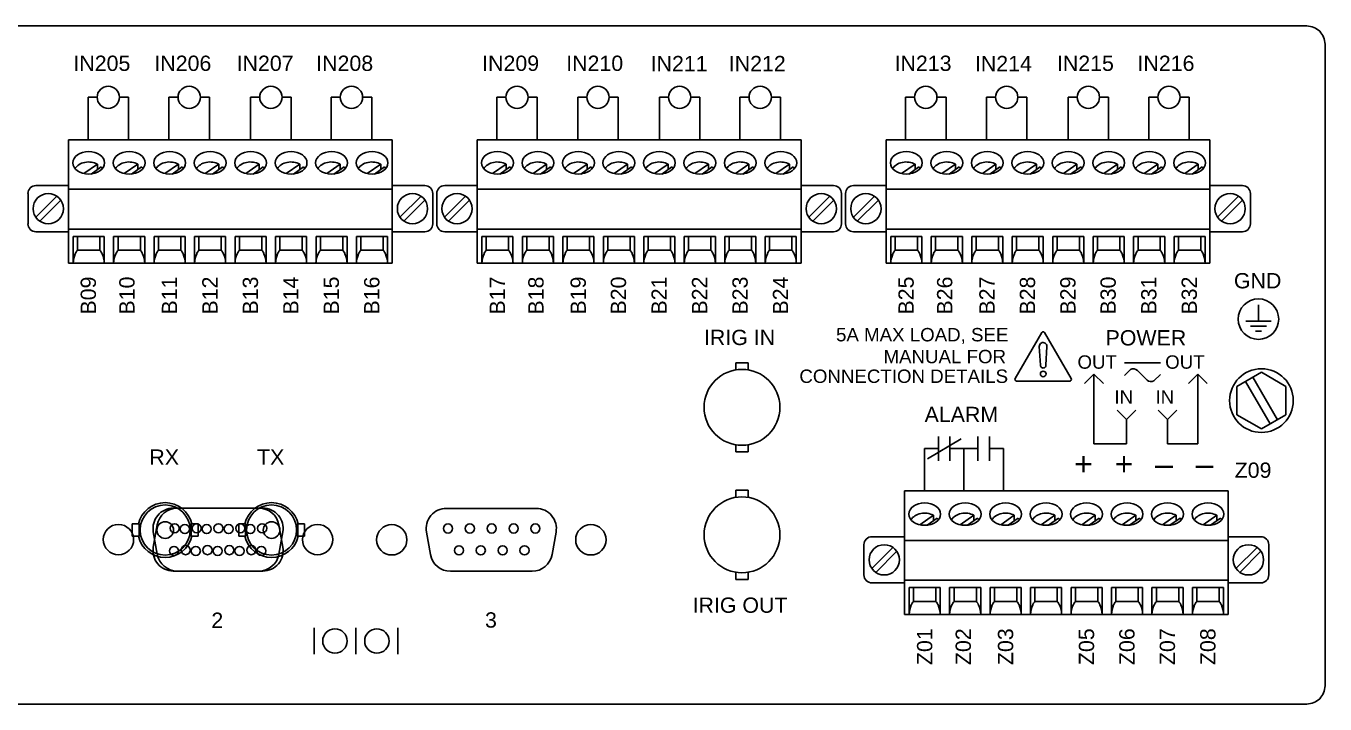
# Model space of a CAD drawing. Extents: x 2 to 47, y 1 to 34.
# Drawn here: x 37.26 to 43.68, y 6.44 to 9.79 of the extents above; entities that cross this region are included whole.
import ezdxf

# ---------------------------------------------------------------- set-up
doc = ezdxf.new("R2010")
doc.units = 0
doc.header["$MEASUREMENT"] = 0
for name, color, linetype in [('3_01__1__EIA_232', 7, 'CONTINUOUS'), ('3_02__2__EIA_485', 7, 'CONTINUOUS'), ('3_03__4__ST_62_5ΜM_MULTIMO', 7, 'CONTINUOUS'), ('5_00______DWG_', 7, 'CONTINUOUS')]:
    doc.layers.add(name, color=color, linetype=linetype)
doc.styles.add('ARIAL', font='arial.ttf')

msp = doc.modelspace()

# ---------------------------------------------------------------- linework, layer by layer
at = {"layer": '3_01__1__EIA_232'}
for p, q in [((37.9883, 7.4099), (38.4313, 7.4099)), ((37.9094, 7.1816), (37.8898, 7.2926)), ((38.5298, 7.2926), (38.5102, 7.1816)), ((38.4117, 7.0989), (38.0079, 7.0989))]:
    msp.add_line(p, q, dxfattribs=at)
for centre, radius in [((37.7178, 7.2544), 0.075), ((37.9958, 7.3104), 0.0225), ((38.1038, 7.3104), 0.0225), ((38.2118, 7.3104), 0.0225), ((38.3198, 7.3104), 0.0225), ((38.4278, 7.3104), 0.0225), ((38.7018, 7.2544), 0.075), ((38.0498, 7.2024), 0.0225), ((38.1578, 7.2024), 0.0225), ((38.2658, 7.2024), 0.0225), ((38.3738, 7.2024), 0.0225)]:
    msp.add_circle(centre, radius, dxfattribs=at)
for centre, start, end in [((37.9883, 7.3099), 90, 190), ((38.4313, 7.3099), 350, 90), ((38.0079, 7.1989), 190, 270), ((38.4117, 7.1989), 270, 350)]:
    msp.add_arc(centre, 0.1, start, end, dxfattribs=at)
at = {"layer": '3_02__2__EIA_485'}
for p, q in [((38.0079, 7.4099), (38.4117, 7.4099)), ((37.8898, 7.2163), (37.9094, 7.3273)), ((38.5102, 7.3273), (38.5298, 7.2163)), ((38.4313, 7.0989), (37.9883, 7.0989))]:
    msp.add_line(p, q, dxfattribs=at)
for centre, radius in [((37.7178, 7.2544), 0.075), ((38.0458, 7.3064), 0.0225), ((38.1538, 7.3064), 0.0225), ((38.2618, 7.3064), 0.0225), ((38.3698, 7.3064), 0.0225), ((38.7018, 7.2544), 0.075), ((37.9918, 7.1984), 0.0225), ((38.0998, 7.1984), 0.0225), ((38.2078, 7.1984), 0.0225), ((38.3158, 7.1984), 0.0225), ((38.4238, 7.1984), 0.0225)]:
    msp.add_circle(centre, radius, dxfattribs=at)
for centre, start, end in [((38.0079, 7.3099), 90, 170), ((38.4117, 7.3099), 10, 90), ((37.9883, 7.1989), 170, 270), ((38.4313, 7.1989), 270, 10)]:
    msp.add_arc(centre, 0.1, start, end, dxfattribs=at)
at = {"layer": '3_03__4__ST_62_5ΜM_MULTIMO'}
for p, q in [((37.8194, 7.3318), (37.786, 7.3318)), ((37.786, 7.3318), (37.786, 7.2715)), ((37.786, 7.3315), (37.786, 7.3318)), ((37.8194, 7.3318), (37.8194, 7.2715)), ((38.111, 7.3318), (38.0776, 7.3318)), ((38.0776, 7.3318), (38.0776, 7.2715)), ((38.1108, 7.3318), (38.111, 7.3318)), ((38.111, 7.2715), (38.111, 7.3318)), ((38.3453, 7.3318), (38.3119, 7.3318)), ((38.3119, 7.3318), (38.3119, 7.2715)), ((38.3119, 7.3315), (38.3119, 7.3318)), ((38.3453, 7.3318), (38.3453, 7.2715)), ((38.6369, 7.3318), (38.6035, 7.3318)), ((38.6035, 7.3318), (38.6035, 7.2715)), ((38.6367, 7.3318), (38.6369, 7.3318)), ((38.6369, 7.2715), (38.6369, 7.3318)), ((37.786, 7.2715), (37.786, 7.2717)), ((37.786, 7.2715), (37.8194, 7.2715)), ((38.0776, 7.2715), (38.111, 7.2715)), ((38.111, 7.2715), (38.1108, 7.2715)), ((38.312, 7.2715), (38.3119, 7.2717)), ((38.3119, 7.2715), (38.3453, 7.2715)), ((38.6035, 7.2715), (38.6369, 7.2715)), ((38.6369, 7.2715), (38.6367, 7.2715))]:
    msp.add_line(p, q, dxfattribs=at)
for centre, radius in [((37.9484, 7.3017), 0.1238), ((38.4743, 7.3017), 0.1238), ((37.9486, 7.3016), 0.0411), ((38.4745, 7.3016), 0.0411)]:
    msp.add_circle(centre, radius, dxfattribs=at)
for centre, start, end in [((37.9483, 7.3016), 12.88556, 167.11444), ((38.4742, 7.3016), 12.88556, 167.11444), ((37.9483, 7.3016), 192.83063, 347.16937), ((38.4742, 7.3016), 192.83063, 347.16937)]:
    msp.add_arc(centre, 0.1354, start, end, dxfattribs=at)
at = {"layer": '5_00______DWG_'}
for p, q in [((37.6122, 9.4397), (37.5673, 9.4397)), ((37.5673, 9.4397), (37.5673, 9.2298)), ((37.7222, 9.4397), (37.7672, 9.4397)), ((37.7672, 9.4397), (37.7672, 9.2298)), ((38.0124, 9.4397), (37.9674, 9.4397)), ((37.9674, 9.4397), (37.9674, 9.2298)), ((38.1224, 9.4397), (38.1674, 9.4397)), ((38.1674, 9.4397), (38.1674, 9.2298)), ((38.4159, 9.4397), (38.371, 9.4397)), ((38.371, 9.4397), (38.371, 9.2298)), ((38.5259, 9.4397), (38.5709, 9.4397)), ((38.5709, 9.4397), (38.5709, 9.2298)), ((38.8141, 9.4397), (38.7691, 9.4397)), ((38.7691, 9.4397), (38.7691, 9.2298)), ((38.9241, 9.4397), (38.9691, 9.4397)), ((38.9691, 9.4397), (38.9691, 9.2298)), ((39.6322, 9.4397), (39.5872, 9.4397)), ((39.5872, 9.4397), (39.5872, 9.2298)), ((39.7422, 9.4397), (39.7872, 9.4397)), ((39.7872, 9.4397), (39.7872, 9.2298)), ((40.0324, 9.4397), (39.9874, 9.4397)), ((39.9874, 9.4397), (39.9874, 9.2298)), ((40.1424, 9.4397), (40.1873, 9.4397)), ((40.1873, 9.4397), (40.1873, 9.2298)), ((40.4359, 9.4397), (40.391, 9.4397)), ((40.391, 9.4397), (40.391, 9.2298)), ((40.5459, 9.4397), (40.5909, 9.4397)), ((40.5909, 9.4397), (40.5909, 9.2298)), ((40.8341, 9.4397), (40.7891, 9.4397)), ((40.7891, 9.4397), (40.7891, 9.2298)), ((40.9441, 9.4397), (40.989, 9.4397)), ((40.989, 9.4397), (40.989, 9.2298)), ((41.6522, 9.4397), (41.6072, 9.4397)), ((41.6072, 9.4397), (41.6072, 9.2298)), ((41.7622, 9.4397), (41.8072, 9.4397)), ((41.8072, 9.4397), (41.8072, 9.2298)), ((42.0524, 9.4397), (42.0074, 9.4397)), ((42.0074, 9.4397), (42.0074, 9.2298)), ((42.1624, 9.4397), (42.2074, 9.4397)), ((42.2074, 9.4397), (42.2074, 9.2298)), ((42.4559, 9.4397), (42.411, 9.4397)), ((42.411, 9.4397), (42.411, 9.2298)), ((42.5659, 9.4397), (42.6109, 9.4397)), ((42.6109, 9.4397), (42.6109, 9.2298)), ((42.8541, 9.4397), (42.8091, 9.4397)), ((42.8091, 9.4397), (42.8091, 9.2298)), ((42.9641, 9.4397), (43.0091, 9.4397)), ((43.0091, 9.4397), (43.0091, 9.2298)), ((39.0707, 9.2298), (37.4707, 9.2298)), ((37.4707, 9.2298), (37.4707, 8.62)), ((39.0707, 9.2298), (39.0707, 8.62)), ((41.0907, 9.2298), (39.4907, 9.2298)), ((39.4907, 9.2298), (39.4907, 8.62)), ((41.0907, 9.2298), (41.0907, 8.62)), ((43.1112, 9.2298), (41.5112, 9.2298)), ((41.5112, 9.2298), (41.5112, 8.62)), ((43.1112, 9.2298), (43.1112, 8.62)), ((37.5466, 9.0625), (37.6136, 9.1099)), ((37.6323, 9.0955), (37.5827, 9.0605)), ((37.6136, 9.0823), (37.6136, 9.1099)), ((37.7466, 9.0625), (37.8136, 9.1099)), ((37.8323, 9.0955), (37.7827, 9.0605)), ((37.8136, 9.0823), (37.8136, 9.1099)), ((37.9466, 9.0625), (38.0136, 9.1099)), ((38.0323, 9.0955), (37.9827, 9.0605)), ((38.0136, 9.0823), (38.0136, 9.1099)), ((38.1466, 9.0625), (38.2136, 9.1099)), ((38.2323, 9.0955), (38.1827, 9.0605)), ((38.2136, 9.0823), (38.2136, 9.1099)), ((38.3466, 9.0625), (38.4136, 9.1099)), ((38.4323, 9.0955), (38.3827, 9.0605)), ((38.4136, 9.0823), (38.4136, 9.1099)), ((38.5466, 9.0625), (38.6136, 9.1099)), ((38.6323, 9.0955), (38.5827, 9.0605)), ((38.6136, 9.0823), (38.6136, 9.1099)), ((38.7466, 9.0625), (38.8136, 9.1099)), ((38.8323, 9.0955), (38.7827, 9.0605)), ((38.8136, 9.0823), (38.8136, 9.1099)), ((38.9466, 9.0625), (39.0136, 9.1099)), ((39.0323, 9.0955), (38.9827, 9.0605)), ((39.0136, 9.0823), (39.0136, 9.1099)), ((39.5666, 9.0625), (39.6336, 9.1099)), ((39.6523, 9.0955), (39.6027, 9.0605)), ((39.6336, 9.0823), (39.6336, 9.1099)), ((39.7666, 9.0625), (39.8336, 9.1099)), ((39.8523, 9.0955), (39.8027, 9.0605)), ((39.8336, 9.0823), (39.8336, 9.1099)), ((39.9666, 9.0625), (40.0336, 9.1099)), ((40.0523, 9.0955), (40.0027, 9.0605)), ((40.0336, 9.0823), (40.0336, 9.1099)), ((40.1666, 9.0625), (40.2336, 9.1099)), ((40.2523, 9.0955), (40.2027, 9.0605)), ((40.2336, 9.0823), (40.2336, 9.1099)), ((40.3666, 9.0625), (40.4336, 9.1099)), ((40.4523, 9.0955), (40.4027, 9.0605)), ((40.4336, 9.0823), (40.4336, 9.1099)), ((40.5666, 9.0625), (40.6336, 9.1099)), ((40.6523, 9.0955), (40.6027, 9.0605)), ((40.6336, 9.0823), (40.6336, 9.1099)), ((40.7666, 9.0625), (40.8336, 9.1099)), ((40.8523, 9.0955), (40.8027, 9.0605)), ((40.8336, 9.0823), (40.8336, 9.1099)), ((40.9666, 9.0625), (41.0336, 9.1099)), ((41.0523, 9.0955), (41.0027, 9.0605)), ((41.0336, 9.0823), (41.0336, 9.1099)), ((41.5871, 9.0625), (41.6541, 9.1099)), ((41.6728, 9.0955), (41.6232, 9.0605)), ((41.6541, 9.0823), (41.6541, 9.1099)), ((41.7871, 9.0625), (41.8541, 9.1099)), ((41.8728, 9.0955), (41.8232, 9.0605)), ((41.8541, 9.0823), (41.8541, 9.1099)), ((41.9871, 9.0625), (42.0541, 9.1099)), ((42.0728, 9.0955), (42.0232, 9.0605)), ((42.0541, 9.0823), (42.0541, 9.1099)), ((42.1871, 9.0625), (42.2541, 9.1099)), ((42.2728, 9.0955), (42.2232, 9.0605)), ((42.2541, 9.0823), (42.2541, 9.1099)), ((42.3871, 9.0625), (42.4541, 9.1099)), ((42.4728, 9.0955), (42.4232, 9.0605)), ((42.4541, 9.0823), (42.4541, 9.1099)), ((42.5871, 9.0625), (42.6541, 9.1099)), ((42.6728, 9.0955), (42.6232, 9.0605)), ((42.6541, 9.0823), (42.6541, 9.1099)), ((42.7871, 9.0625), (42.8541, 9.1099)), ((42.8728, 9.0955), (42.8232, 9.0605)), ((42.8541, 9.0823), (42.8541, 9.1099)), ((42.9871, 9.0625), (43.0541, 9.1099)), ((43.0728, 9.0955), (43.0232, 9.0605)), ((43.0541, 9.0823), (43.0541, 9.1099)), ((37.31, 9.0038), (37.4707, 9.0038)), ((39.0707, 9.0038), (39.2313, 9.0038)), ((39.33, 9.0038), (39.4907, 9.0038)), ((41.0907, 9.0038), (41.2513, 9.0038)), ((41.3506, 9.0038), (41.5112, 9.0038)), ((43.1112, 9.0038), (43.2718, 9.0038)), ((37.2707, 8.8148), (37.2707, 8.9644)), ((37.3089, 8.8471), (37.4129, 8.951)), ((37.4324, 8.9316), (37.3284, 8.8276)), ((39.0707, 8.9854), (37.4707, 8.9854)), ((39.1089, 8.8471), (39.2129, 8.951)), ((39.2324, 8.9316), (39.1284, 8.8276)), ((39.2707, 8.9644), (39.2707, 8.8148)), ((39.2907, 8.8148), (39.2907, 8.9644)), ((39.3289, 8.8471), (39.4329, 8.951)), ((39.4524, 8.9316), (39.3484, 8.8276)), ((41.0907, 8.9854), (39.4907, 8.9854)), ((41.1289, 8.8471), (41.2329, 8.951)), ((41.2524, 8.9316), (41.1484, 8.8276)), ((41.2907, 8.9644), (41.2907, 8.8148)), ((41.3112, 8.8148), (41.3112, 8.9644)), ((41.3495, 8.8471), (41.4534, 8.951)), ((41.4729, 8.9316), (41.3689, 8.8276)), ((43.1112, 8.9854), (41.5112, 8.9854)), ((43.1495, 8.8471), (43.2534, 8.951)), ((43.2729, 8.9316), (43.1689, 8.8276)), ((43.3112, 8.9644), (43.3112, 8.8148)), ((37.4707, 8.7754), (37.31, 8.7754)), ((37.4707, 8.7884), (39.0707, 8.7884)), ((37.4939, 8.7524), (37.6474, 8.7524)), ((37.4939, 8.62), (37.4939, 8.7524)), ((37.5155, 8.7524), (37.5155, 8.684)), ((37.6258, 8.684), (37.6258, 8.7524)), ((37.6474, 8.7524), (37.6474, 8.62)), ((37.6939, 8.7524), (37.8474, 8.7524)), ((37.6939, 8.62), (37.6939, 8.7524)), ((37.7155, 8.7524), (37.7155, 8.684)), ((37.8258, 8.684), (37.8258, 8.7524)), ((37.8474, 8.7524), (37.8474, 8.62)), ((37.8939, 8.7524), (38.0474, 8.7524)), ((37.8939, 8.62), (37.8939, 8.7524)), ((37.9155, 8.7524), (37.9155, 8.684)), ((38.0258, 8.684), (38.0258, 8.7524)), ((38.0474, 8.7524), (38.0474, 8.62)), ((38.0939, 8.7524), (38.2474, 8.7524)), ((38.0939, 8.62), (38.0939, 8.7524)), ((38.1155, 8.7524), (38.1155, 8.684)), ((38.2258, 8.684), (38.2258, 8.7524)), ((38.2474, 8.7524), (38.2474, 8.62)), ((38.2939, 8.7524), (38.4474, 8.7524)), ((38.2939, 8.62), (38.2939, 8.7524)), ((38.3155, 8.7524), (38.3155, 8.684)), ((38.4258, 8.684), (38.4258, 8.7524)), ((38.4474, 8.7524), (38.4474, 8.62)), ((38.4939, 8.7524), (38.6474, 8.7524)), ((38.4939, 8.62), (38.4939, 8.7524)), ((38.5155, 8.7524), (38.5155, 8.684)), ((38.6258, 8.684), (38.6258, 8.7524)), ((38.6474, 8.7524), (38.6474, 8.62)), ((38.6939, 8.7524), (38.8474, 8.7524)), ((38.6939, 8.62), (38.6939, 8.7524)), ((38.7155, 8.7524), (38.7155, 8.684)), ((38.8258, 8.684), (38.8258, 8.7524)), ((38.8474, 8.7524), (38.8474, 8.62)), ((38.8939, 8.7524), (39.0474, 8.7524)), ((38.8939, 8.62), (38.8939, 8.7524)), ((38.9155, 8.7524), (38.9155, 8.684)), ((39.0258, 8.684), (39.0258, 8.7524)), ((39.0474, 8.7524), (39.0474, 8.62)), ((39.2313, 8.7754), (39.0707, 8.7754)), ((39.4907, 8.7754), (39.33, 8.7754)), ((39.4907, 8.7884), (41.0907, 8.7884)), ((39.5139, 8.7524), (39.6674, 8.7524)), ((39.5139, 8.62), (39.5139, 8.7524)), ((39.5355, 8.7524), (39.5355, 8.684)), ((39.6458, 8.684), (39.6458, 8.7524)), ((39.6674, 8.7524), (39.6674, 8.62)), ((39.7139, 8.7524), (39.8674, 8.7524)), ((39.7139, 8.62), (39.7139, 8.7524)), ((39.7355, 8.7524), (39.7355, 8.684)), ((39.8458, 8.684), (39.8458, 8.7524)), ((39.8674, 8.7524), (39.8674, 8.62)), ((39.9139, 8.7524), (40.0674, 8.7524)), ((39.9139, 8.62), (39.9139, 8.7524)), ((39.9355, 8.7524), (39.9355, 8.684)), ((40.0458, 8.684), (40.0458, 8.7524)), ((40.0674, 8.7524), (40.0674, 8.62)), ((40.1139, 8.7524), (40.2674, 8.7524)), ((40.1139, 8.62), (40.1139, 8.7524)), ((40.1355, 8.7524), (40.1355, 8.684)), ((40.2458, 8.684), (40.2458, 8.7524)), ((40.2674, 8.7524), (40.2674, 8.62)), ((40.3139, 8.7524), (40.4674, 8.7524)), ((40.3139, 8.62), (40.3139, 8.7524)), ((40.3355, 8.7524), (40.3355, 8.684)), ((40.4458, 8.684), (40.4458, 8.7524)), ((40.4674, 8.7524), (40.4674, 8.62)), ((40.5139, 8.7524), (40.6674, 8.7524)), ((40.5139, 8.62), (40.5139, 8.7524)), ((40.5355, 8.7524), (40.5355, 8.684)), ((40.6458, 8.684), (40.6458, 8.7524)), ((40.6674, 8.7524), (40.6674, 8.62)), ((40.7139, 8.7524), (40.8674, 8.7524)), ((40.7139, 8.62), (40.7139, 8.7524)), ((40.7355, 8.7524), (40.7355, 8.684)), ((40.8458, 8.684), (40.8458, 8.7524)), ((40.8674, 8.7524), (40.8674, 8.62)), ((40.9139, 8.7524), (41.0674, 8.7524)), ((40.9139, 8.62), (40.9139, 8.7524)), ((40.9355, 8.7524), (40.9355, 8.684)), ((41.0458, 8.684), (41.0458, 8.7524)), ((41.0674, 8.7524), (41.0674, 8.62)), ((41.2513, 8.7754), (41.0907, 8.7754)), ((41.5112, 8.7754), (41.3506, 8.7754)), ((41.5112, 8.7884), (43.1112, 8.7884)), ((41.5344, 8.7524), (41.688, 8.7524)), ((41.5344, 8.62), (41.5344, 8.7524)), ((41.5561, 8.7524), (41.5561, 8.684)), ((41.6663, 8.684), (41.6663, 8.7524)), ((41.688, 8.7524), (41.688, 8.62)), ((41.7344, 8.7524), (41.888, 8.7524)), ((41.7344, 8.62), (41.7344, 8.7524)), ((41.7561, 8.7524), (41.7561, 8.684)), ((41.8663, 8.684), (41.8663, 8.7524)), ((41.888, 8.7524), (41.888, 8.62)), ((41.9344, 8.7524), (42.088, 8.7524)), ((41.9344, 8.62), (41.9344, 8.7524)), ((41.9561, 8.7524), (41.9561, 8.684)), ((42.0663, 8.684), (42.0663, 8.7524)), ((42.088, 8.7524), (42.088, 8.62)), ((42.1344, 8.7524), (42.288, 8.7524)), ((42.1344, 8.62), (42.1344, 8.7524)), ((42.1561, 8.7524), (42.1561, 8.684)), ((42.2663, 8.684), (42.2663, 8.7524)), ((42.288, 8.7524), (42.288, 8.62)), ((42.3344, 8.7524), (42.488, 8.7524)), ((42.3344, 8.62), (42.3344, 8.7524)), ((42.3561, 8.7524), (42.3561, 8.684)), ((42.4663, 8.684), (42.4663, 8.7524)), ((42.488, 8.7524), (42.488, 8.62)), ((42.5344, 8.7524), (42.688, 8.7524)), ((42.5344, 8.62), (42.5344, 8.7524)), ((42.5561, 8.7524), (42.5561, 8.684)), ((42.6663, 8.684), (42.6663, 8.7524)), ((42.688, 8.7524), (42.688, 8.62)), ((42.7344, 8.7524), (42.888, 8.7524)), ((42.7344, 8.62), (42.7344, 8.7524)), ((42.7561, 8.7524), (42.7561, 8.684)), ((42.8663, 8.684), (42.8663, 8.7524)), ((42.888, 8.7524), (42.888, 8.62)), ((42.9344, 8.7524), (43.088, 8.7524)), ((42.9344, 8.62), (42.9344, 8.7524)), ((42.9561, 8.7524), (42.9561, 8.684)), ((43.0663, 8.684), (43.0663, 8.7524)), ((43.088, 8.7524), (43.088, 8.62)), ((43.2718, 8.7754), (43.1112, 8.7754)), ((37.5057, 8.6691), (37.5044, 8.6665)), ((37.5125, 8.6803), (37.5155, 8.684)), ((37.5155, 8.684), (37.6258, 8.684)), ((37.6258, 8.684), (37.6288, 8.6803)), ((37.6369, 8.6665), (37.6356, 8.6691)), ((37.7057, 8.6691), (37.7044, 8.6665)), ((37.7125, 8.6803), (37.7155, 8.684)), ((37.7155, 8.684), (37.8258, 8.684)), ((37.8258, 8.684), (37.8288, 8.6803)), ((37.8369, 8.6665), (37.8356, 8.6691)), ((37.9057, 8.6691), (37.9044, 8.6665)), ((37.9125, 8.6803), (37.9155, 8.684)), ((37.9155, 8.684), (38.0258, 8.684)), ((38.0258, 8.684), (38.0288, 8.6803)), ((38.0369, 8.6665), (38.0356, 8.6691)), ((38.1057, 8.6691), (38.1044, 8.6665)), ((38.1125, 8.6803), (38.1155, 8.684)), ((38.1155, 8.684), (38.2258, 8.684)), ((38.2258, 8.684), (38.2288, 8.6803)), ((38.2369, 8.6665), (38.2356, 8.6691)), ((38.3057, 8.6691), (38.3044, 8.6665)), ((38.3125, 8.6803), (38.3155, 8.684)), ((38.3155, 8.684), (38.4258, 8.684)), ((38.4258, 8.684), (38.4288, 8.6803)), ((38.4369, 8.6665), (38.4356, 8.6691)), ((38.5057, 8.6691), (38.5044, 8.6665)), ((38.5125, 8.6803), (38.5155, 8.684)), ((38.5155, 8.684), (38.6258, 8.684)), ((38.6258, 8.684), (38.6288, 8.6803)), ((38.6369, 8.6665), (38.6356, 8.6691)), ((38.7057, 8.6691), (38.7044, 8.6665)), ((38.7125, 8.6803), (38.7155, 8.684)), ((38.7155, 8.684), (38.8258, 8.684)), ((38.8258, 8.684), (38.8288, 8.6803)), ((38.8369, 8.6665), (38.8356, 8.6691)), ((38.9057, 8.6691), (38.9044, 8.6665)), ((38.9125, 8.6803), (38.9155, 8.684)), ((38.9155, 8.684), (39.0258, 8.684)), ((39.0258, 8.684), (39.0288, 8.6803)), ((39.0369, 8.6665), (39.0356, 8.6691)), ((39.5257, 8.6691), (39.5244, 8.6665)), ((39.5325, 8.6803), (39.5355, 8.684)), ((39.5355, 8.684), (39.6458, 8.684)), ((39.6458, 8.684), (39.6488, 8.6803)), ((39.6569, 8.6665), (39.6556, 8.6691)), ((39.7257, 8.6691), (39.7244, 8.6665)), ((39.7325, 8.6803), (39.7355, 8.684)), ((39.7355, 8.684), (39.8458, 8.684)), ((39.8458, 8.684), (39.8488, 8.6803)), ((39.8569, 8.6665), (39.8556, 8.6691)), ((39.9257, 8.6691), (39.9244, 8.6665)), ((39.9325, 8.6803), (39.9355, 8.684)), ((39.9355, 8.684), (40.0458, 8.684)), ((40.0458, 8.684), (40.0488, 8.6803)), ((40.0569, 8.6665), (40.0556, 8.6691)), ((40.1257, 8.6691), (40.1244, 8.6665)), ((40.1325, 8.6803), (40.1355, 8.684)), ((40.1355, 8.684), (40.2458, 8.684)), ((40.2458, 8.684), (40.2488, 8.6803)), ((40.2569, 8.6665), (40.2556, 8.6691)), ((40.3257, 8.6691), (40.3244, 8.6665)), ((40.3325, 8.6803), (40.3355, 8.684)), ((40.3355, 8.684), (40.4458, 8.684)), ((40.4458, 8.684), (40.4488, 8.6803)), ((40.4569, 8.6665), (40.4556, 8.6691)), ((40.5257, 8.6691), (40.5244, 8.6665)), ((40.5325, 8.6803), (40.5355, 8.684)), ((40.5355, 8.684), (40.6458, 8.684)), ((40.6458, 8.684), (40.6488, 8.6803)), ((40.6569, 8.6665), (40.6556, 8.6691)), ((40.7257, 8.6691), (40.7244, 8.6665)), ((40.7325, 8.6803), (40.7355, 8.684)), ((40.7355, 8.684), (40.8458, 8.684)), ((40.8458, 8.684), (40.8488, 8.6803)), ((40.8569, 8.6665), (40.8556, 8.6691)), ((40.9257, 8.6691), (40.9244, 8.6665)), ((40.9325, 8.6803), (40.9355, 8.684)), ((40.9355, 8.684), (41.0458, 8.684)), ((41.0458, 8.684), (41.0488, 8.6803)), ((41.0569, 8.6665), (41.0556, 8.6691)), ((41.5462, 8.6691), (41.545, 8.6665)), ((41.553, 8.6803), (41.5561, 8.684)), ((41.5561, 8.684), (41.6663, 8.684)), ((41.6663, 8.684), (41.6693, 8.6803)), ((41.6774, 8.6665), (41.6762, 8.6691)), ((41.7462, 8.6691), (41.745, 8.6665)), ((41.753, 8.6803), (41.7561, 8.684)), ((41.7561, 8.684), (41.8663, 8.684)), ((41.8663, 8.684), (41.8693, 8.6803)), ((41.8774, 8.6665), (41.8762, 8.6691)), ((41.9462, 8.6691), (41.945, 8.6665)), ((41.953, 8.6803), (41.9561, 8.684)), ((41.9561, 8.684), (42.0663, 8.684)), ((42.0663, 8.684), (42.0693, 8.6803)), ((42.0774, 8.6665), (42.0762, 8.6691)), ((42.1462, 8.6691), (42.145, 8.6665)), ((42.153, 8.6803), (42.1561, 8.684)), ((42.1561, 8.684), (42.2663, 8.684)), ((42.2663, 8.684), (42.2693, 8.6803)), ((42.2774, 8.6665), (42.2762, 8.6691)), ((42.3462, 8.6691), (42.345, 8.6665)), ((42.353, 8.6803), (42.3561, 8.684)), ((42.3561, 8.684), (42.4663, 8.684)), ((42.4663, 8.684), (42.4693, 8.6803)), ((42.4774, 8.6665), (42.4762, 8.6691)), ((42.5462, 8.6691), (42.545, 8.6665)), ((42.553, 8.6803), (42.5561, 8.684)), ((42.5561, 8.684), (42.6663, 8.684)), ((42.6663, 8.684), (42.6693, 8.6803)), ((42.6774, 8.6665), (42.6762, 8.6691)), ((42.7462, 8.6691), (42.745, 8.6665)), ((42.753, 8.6803), (42.7561, 8.684)), ((42.7561, 8.684), (42.8663, 8.684)), ((42.8663, 8.684), (42.8693, 8.6803)), ((42.8774, 8.6665), (42.8762, 8.6691)), ((42.9462, 8.6691), (42.945, 8.6665)), ((42.953, 8.6803), (42.9561, 8.684)), ((42.9561, 8.684), (43.0663, 8.684)), ((43.0663, 8.684), (43.0693, 8.6803)), ((43.0774, 8.6665), (43.0762, 8.6691)), ((39.0707, 8.62), (37.4707, 8.62)), ((41.0907, 8.62), (39.4907, 8.62)), ((43.1112, 8.62), (41.5112, 8.62)), ((43.3512, 8.3336), (43.3512, 8.4136)), ((43.2889, 8.3336), (43.4135, 8.3336)), ((43.3118, 8.3086), (43.3906, 8.3086)), ((43.3367, 8.2836), (43.3656, 8.2836)), ((40.7679, 8.128), (40.7679, 8.0929)), ((40.8299, 8.128), (40.7679, 8.128)), ((40.8299, 8.0929), (40.8299, 8.128)), ((42.5384, 8.0722), (42.4921, 8.0259)), ((42.5384, 8.0722), (42.5384, 7.7273)), ((42.5848, 8.0259), (42.5384, 8.0722)), ((43.0053, 8.0259), (43.0516, 8.0722)), ((43.0516, 8.0722), (43.0516, 7.7273)), ((43.0516, 8.0722), (43.0979, 8.0259)), ((43.2449, 8.0113), (43.3662, 8.0813)), ((43.4086, 7.8258), (43.2874, 8.0358)), ((43.3237, 8.0568), (43.445, 7.8468)), ((43.3662, 8.0813), (43.4874, 8.0113)), ((43.2449, 7.8713), (43.2449, 8.0113)), ((43.4874, 8.0113), (43.4874, 7.8713)), ((42.6987, 7.8476), (42.6524, 7.8939)), ((42.745, 7.8939), (42.6987, 7.8476)), ((42.6987, 7.7273), (42.6987, 7.8476)), ((42.8551, 7.8939), (42.9014, 7.8476)), ((42.9014, 7.8476), (42.9477, 7.8939)), ((42.9014, 7.7273), (42.9014, 7.8476)), ((43.3662, 7.8013), (43.2449, 7.8713)), ((43.4874, 7.8713), (43.3662, 7.8013)), ((40.7679, 7.723), (40.7679, 7.688)), ((40.8299, 7.688), (40.8299, 7.723)), ((41.7699, 7.7046), (41.7007, 7.7046)), ((41.7007, 7.7046), (41.7007, 7.4948)), ((41.8817, 7.7527), (41.715, 7.6527)), ((41.7699, 7.6429), (41.7699, 7.763)), ((41.8265, 7.763), (41.8265, 7.6429)), ((41.8957, 7.7046), (41.8265, 7.7046)), ((41.8957, 7.4948), (41.8957, 7.7046)), ((41.9648, 7.7046), (41.8957, 7.7046)), ((41.8957, 7.7046), (41.8957, 7.4948)), ((41.9648, 7.6429), (41.9648, 7.763)), ((42.0215, 7.763), (42.0215, 7.6429)), ((42.0907, 7.7046), (42.0215, 7.7046)), ((42.0907, 7.4948), (42.0907, 7.7046)), ((42.5384, 7.7273), (42.6987, 7.7273)), ((43.0516, 7.7273), (42.9014, 7.7273)), ((40.8299, 7.688), (40.7679, 7.688)), ((40.7679, 7.498), (40.7679, 7.4629)), ((40.8299, 7.498), (40.7679, 7.498)), ((40.8299, 7.4629), (40.8299, 7.498)), ((43.2019, 7.4948), (41.6019, 7.4948)), ((41.6019, 7.4948), (41.6019, 6.885)), ((43.2019, 7.4948), (43.2019, 6.885)), ((39.3387, 7.4088), (39.7817, 7.4088)), ((41.6779, 7.3275), (41.7448, 7.3749)), ((41.7636, 7.3605), (41.714, 7.3255)), ((41.7448, 7.3473), (41.7448, 7.3749)), ((41.8779, 7.3275), (41.9448, 7.3749)), ((41.9636, 7.3605), (41.914, 7.3255)), ((41.9448, 7.3473), (41.9448, 7.3749)), ((42.0779, 7.3275), (42.1448, 7.3749)), ((42.1636, 7.3605), (42.114, 7.3255)), ((42.1448, 7.3473), (42.1448, 7.3749)), ((42.2779, 7.3275), (42.3448, 7.3749)), ((42.3636, 7.3605), (42.314, 7.3255)), ((42.3448, 7.3473), (42.3448, 7.3749)), ((42.4779, 7.3275), (42.5448, 7.3749)), ((42.5636, 7.3605), (42.514, 7.3255)), ((42.5448, 7.3473), (42.5448, 7.3749)), ((42.6779, 7.3275), (42.7448, 7.3749)), ((42.7636, 7.3605), (42.714, 7.3255)), ((42.7448, 7.3473), (42.7448, 7.3749)), ((42.8779, 7.3275), (42.9448, 7.3749)), ((42.9636, 7.3605), (42.914, 7.3255)), ((42.9448, 7.3473), (42.9448, 7.3749)), ((43.0779, 7.3275), (43.1448, 7.3749)), ((43.1636, 7.3605), (43.114, 7.3255)), ((43.1448, 7.3473), (43.1448, 7.3749)), ((39.2598, 7.1804), (39.2402, 7.2914)), ((39.8802, 7.2914), (39.8606, 7.1804)), ((41.4413, 7.2688), (41.6019, 7.2688)), ((43.2019, 7.2688), (43.3626, 7.2688)), ((41.4019, 7.0798), (41.4019, 7.2294)), ((41.4402, 7.1121), (41.5442, 7.216)), ((41.5637, 7.1966), (41.4597, 7.0926)), ((43.2019, 7.2504), (41.6019, 7.2504)), ((43.2402, 7.1121), (43.3442, 7.216)), ((43.3637, 7.1966), (43.2597, 7.0926)), ((43.4019, 7.2294), (43.4019, 7.0798)), ((39.7621, 7.0978), (39.3583, 7.0978)), ((40.7679, 7.093), (40.7679, 7.058)), ((40.8299, 7.058), (40.8299, 7.093)), ((40.8299, 7.058), (40.7679, 7.058)), ((41.6019, 7.0404), (41.4413, 7.0404)), ((41.6019, 7.0534), (43.2019, 7.0534)), ((41.6252, 7.0174), (41.7787, 7.0174)), ((41.6252, 6.885), (41.6252, 7.0174)), ((41.6468, 7.0174), (41.6468, 6.949)), ((41.7571, 6.949), (41.7571, 7.0174)), ((41.7787, 7.0174), (41.7787, 6.885)), ((41.8252, 7.0174), (41.9787, 7.0174)), ((41.8252, 6.885), (41.8252, 7.0174)), ((41.8468, 7.0174), (41.8468, 6.949)), ((41.9571, 6.949), (41.9571, 7.0174)), ((41.9787, 7.0174), (41.9787, 6.885)), ((42.0252, 7.0174), (42.1787, 7.0174)), ((42.0252, 6.885), (42.0252, 7.0174)), ((42.0468, 7.0174), (42.0468, 6.949)), ((42.1571, 6.949), (42.1571, 7.0174)), ((42.1787, 7.0174), (42.1787, 6.885)), ((42.2252, 7.0174), (42.3787, 7.0174)), ((42.2252, 6.885), (42.2252, 7.0174)), ((42.2468, 7.0174), (42.2468, 6.949)), ((42.3571, 6.949), (42.3571, 7.0174)), ((42.3787, 7.0174), (42.3787, 6.885)), ((42.4252, 7.0174), (42.5787, 7.0174)), ((42.4252, 6.885), (42.4252, 7.0174)), ((42.4468, 7.0174), (42.4468, 6.949)), ((42.5571, 6.949), (42.5571, 7.0174)), ((42.5787, 7.0174), (42.5787, 6.885)), ((42.6252, 7.0174), (42.7787, 7.0174)), ((42.6252, 6.885), (42.6252, 7.0174)), ((42.6468, 7.0174), (42.6468, 6.949)), ((42.7571, 6.949), (42.7571, 7.0174)), ((42.7787, 7.0174), (42.7787, 6.885)), ((42.8252, 7.0174), (42.9787, 7.0174)), ((42.8252, 6.885), (42.8252, 7.0174)), ((42.8468, 7.0174), (42.8468, 6.949)), ((42.9571, 6.949), (42.9571, 7.0174)), ((42.9787, 7.0174), (42.9787, 6.885)), ((43.0252, 7.0174), (43.1787, 7.0174)), ((43.0252, 6.885), (43.0252, 7.0174)), ((43.0468, 7.0174), (43.0468, 6.949)), ((43.1571, 6.949), (43.1571, 7.0174)), ((43.1787, 7.0174), (43.1787, 6.885)), ((43.3626, 7.0404), (43.2019, 7.0404)), ((41.637, 6.9341), (41.6357, 6.9315)), ((41.6438, 6.9453), (41.6468, 6.949)), ((41.6468, 6.949), (41.7571, 6.949)), ((41.7571, 6.949), (41.7601, 6.9453)), ((41.7682, 6.9315), (41.7669, 6.9341)), ((41.837, 6.9341), (41.8357, 6.9315)), ((41.8438, 6.9453), (41.8468, 6.949)), ((41.8468, 6.949), (41.9571, 6.949)), ((41.9571, 6.949), (41.9601, 6.9453)), ((41.9682, 6.9315), (41.9669, 6.9341)), ((42.037, 6.9341), (42.0357, 6.9315)), ((42.0438, 6.9453), (42.0468, 6.949)), ((42.0468, 6.949), (42.1571, 6.949)), ((42.1571, 6.949), (42.1601, 6.9453)), ((42.1682, 6.9315), (42.1669, 6.9341)), ((42.237, 6.9341), (42.2357, 6.9315)), ((42.2438, 6.9453), (42.2468, 6.949)), ((42.2468, 6.949), (42.3571, 6.949)), ((42.3571, 6.949), (42.3601, 6.9453)), ((42.3682, 6.9315), (42.3669, 6.9341)), ((42.437, 6.9341), (42.4357, 6.9315)), ((42.4438, 6.9453), (42.4468, 6.949)), ((42.4468, 6.949), (42.5571, 6.949)), ((42.5571, 6.949), (42.5601, 6.9453)), ((42.5682, 6.9315), (42.5669, 6.9341)), ((42.637, 6.9341), (42.6357, 6.9315)), ((42.6438, 6.9453), (42.6468, 6.949)), ((42.6468, 6.949), (42.7571, 6.949)), ((42.7571, 6.949), (42.7601, 6.9453)), ((42.7682, 6.9315), (42.7669, 6.9341)), ((42.837, 6.9341), (42.8357, 6.9315)), ((42.8438, 6.9453), (42.8468, 6.949)), ((42.8468, 6.949), (42.9571, 6.949)), ((42.9571, 6.949), (42.9601, 6.9453)), ((42.9682, 6.9315), (42.9669, 6.9341)), ((43.037, 6.9341), (43.0357, 6.9315)), ((43.0438, 6.9453), (43.0468, 6.949)), ((43.0468, 6.949), (43.1571, 6.949)), ((43.1571, 6.949), (43.1601, 6.9453)), ((43.1682, 6.9315), (43.1669, 6.9341)), ((43.2019, 6.885), (41.6019, 6.885)), ((38.684, 6.8188), (38.684, 6.6875)), ((38.8912, 6.8188), (38.8912, 6.6875)), ((39.0983, 6.8188), (39.0983, 6.6875))]:
    msp.add_line(p, q, dxfattribs=at)
for points in [[(43.6802, 6.5322), (43.6802, 9.7019, 0.414214), (43.5901, 9.792), (26.5203, 9.792, 0.414214), (26.4301, 9.7019), (26.4301, 6.5322, 0.414214), (26.5203, 6.442), (43.5901, 6.442, 0.414214)], [(42.149, 8.0497), (42.2805, 8.2775, -0.552985), (42.2942, 8.2774), (42.4257, 8.0497, -0.563982), (42.4189, 8.0373), (42.1559, 8.0373, -0.589238)], [(42.2684, 8.2092, -1.008297), (42.3063, 8.2087), (42.3013, 8.1157, -1.009953), (42.2734, 8.1161)]]:
    msp.add_lwpolyline(points, format="xyb", close=True, dxfattribs=at)
msp.add_lwpolyline([(42.6893, 8.1271), (42.8665, 8.1271)], dxfattribs=at)
msp.add_lwpolyline([(42.6893, 8.0653), (42.7192, 8.0946, -0.328455), (42.7533, 8.0902), (42.8009, 8.0428, 0.339292), (42.835, 8.0384), (42.8665, 8.0694)], format="xyb", dxfattribs=at)
for centre, radius in [((37.6672, 9.4397), 0.055), ((38.0674, 9.4398), 0.055), ((38.471, 9.4397), 0.055), ((38.8691, 9.4398), 0.055), ((39.6872, 9.4397), 0.055), ((40.0873, 9.4398), 0.055), ((40.4909, 9.4397), 0.055), ((40.8891, 9.4398), 0.055), ((41.7072, 9.4397), 0.055), ((42.1074, 9.4398), 0.055), ((42.511, 9.4397), 0.055), ((42.9091, 9.4398), 0.055), ((37.3707, 8.8893), 0.0748), ((39.1707, 8.8893), 0.0748), ((39.3907, 8.8893), 0.0748), ((41.1907, 8.8893), 0.0748), ((41.4112, 8.8893), 0.0748), ((43.2112, 8.8893), 0.0748), ((43.3512, 8.3437), 0.1), ((40.7989, 7.908), 0.1875), ((43.366, 7.9412), 0.1574), ((42.2874, 8.0727), 0.014), ((40.7989, 7.278), 0.1875), ((39.0682, 7.2533), 0.075), ((39.3462, 7.3093), 0.0225), ((39.4542, 7.3093), 0.0225), ((39.5622, 7.3093), 0.0225), ((39.6702, 7.3093), 0.0225), ((39.7782, 7.3093), 0.0225), ((40.0522, 7.2533), 0.075), ((39.4002, 7.2013), 0.0225), ((39.5082, 7.2013), 0.0225), ((39.6162, 7.2013), 0.0225), ((39.7242, 7.2013), 0.0225), ((41.5019, 7.1543), 0.0748), ((43.3019, 7.1543), 0.0748), ((38.7875, 6.7532), 0.0603), ((38.9947, 6.7532), 0.0603)]:
    msp.add_circle(centre, radius, dxfattribs=at)
for centre, radius, start, end in [((37.31, 8.9644), 0.0394, 90, 180), ((39.2313, 8.9644), 0.0394, 0, 90), ((39.33, 8.9644), 0.0394, 90, 180), ((41.2513, 8.9644), 0.0394, 0, 90), ((41.3506, 8.9644), 0.0394, 90, 180), ((43.2718, 8.9644), 0.0394, 0, 90), ((37.31, 8.8148), 0.0394, 180, 270), ((39.2313, 8.8148), 0.0394, 270, 0), ((39.33, 8.8148), 0.0394, 180, 270), ((41.2513, 8.8148), 0.0394, 270, 0), ((41.3506, 8.8148), 0.0394, 180, 270), ((43.2718, 8.8148), 0.0394, 270, 0), ((39.3387, 7.3088), 0.1, 90, 190), ((39.7817, 7.3088), 0.1, 350, 90), ((41.4413, 7.2294), 0.0394, 90, 180), ((43.3626, 7.2294), 0.0394, 0, 90), ((39.3583, 7.1978), 0.1, 190, 270), ((39.7621, 7.1978), 0.1, 270, 350), ((41.4413, 7.0798), 0.0394, 180, 270), ((43.3626, 7.0798), 0.0394, 270, 0)]:
    msp.add_arc(centre, radius, start, end, dxfattribs=at)
for centre in [(37.5707, 9.1155), (37.7707, 9.1155), (37.9707, 9.1155), (38.1707, 9.1155), (38.3707, 9.1155), (38.5707, 9.1155), (38.7707, 9.1155), (38.9707, 9.1155), (39.5907, 9.1155), (39.7907, 9.1155), (39.9907, 9.1155), (40.1907, 9.1155), (40.3907, 9.1155), (40.5907, 9.1155), (40.7907, 9.1155), (40.9907, 9.1155), (41.6112, 9.1155), (41.8112, 9.1155), (42.0112, 9.1155), (42.2112, 9.1155), (42.4112, 9.1155), (42.6112, 9.1155), (42.8112, 9.1155), (43.0112, 9.1155), (41.7019, 7.3805), (41.9019, 7.3805), (42.1019, 7.3805), (42.3019, 7.3805), (42.5019, 7.3805), (42.7019, 7.3805), (42.9019, 7.3805), (43.1019, 7.3805)]:
    msp.add_ellipse(centre, major_axis=(-0.0787, 0), ratio=0.707103, dxfattribs=at)
for centre, major_axis, ratio, start_param, end_param in [((37.5707, 9.0644), (-0.0744, 0), 0.748604, 4.097376, 5.860479), ((37.7707, 9.0644), (-0.0744, 0), 0.748604, 4.097376, 5.860479), ((37.9707, 9.0644), (-0.0744, 0), 0.748604, 4.097376, 5.860479), ((38.1707, 9.0644), (-0.0744, 0), 0.748604, 4.097376, 5.860479), ((38.3707, 9.0644), (-0.0744, 0), 0.748604, 4.097376, 5.860479), ((38.5707, 9.0644), (-0.0744, 0), 0.748604, 4.097376, 5.860479), ((38.7707, 9.0644), (-0.0744, 0), 0.748604, 4.097376, 5.860479), ((38.9707, 9.0644), (-0.0744, 0), 0.748604, 4.097376, 5.860479), ((39.5907, 9.0644), (-0.0744, 0), 0.748604, 4.097376, 5.860479), ((39.7907, 9.0644), (-0.0744, 0), 0.748604, 4.097376, 5.860479), ((39.9907, 9.0644), (-0.0744, 0), 0.748604, 4.097376, 5.860479), ((40.1907, 9.0644), (-0.0744, 0), 0.748604, 4.097376, 5.860479), ((40.3907, 9.0644), (-0.0744, 0), 0.748604, 4.097376, 5.860479), ((40.5907, 9.0644), (-0.0744, 0), 0.748604, 4.097376, 5.860479), ((40.7907, 9.0644), (-0.0744, 0), 0.748604, 4.097376, 5.860479), ((40.9907, 9.0644), (-0.0744, 0), 0.748604, 4.097376, 5.860479), ((41.6112, 9.0644), (-0.0744, 0), 0.748604, 4.097376, 5.860479), ((41.8112, 9.0644), (-0.0744, 0), 0.748604, 4.097376, 5.860479), ((42.0112, 9.0644), (-0.0744, 0), 0.748604, 4.097376, 5.860479), ((42.2112, 9.0644), (-0.0744, 0), 0.748604, 4.097376, 5.860479), ((42.4112, 9.0644), (-0.0744, 0), 0.748604, 4.097376, 5.860479), ((42.6112, 9.0644), (-0.0744, 0), 0.748604, 4.097376, 5.860479), ((42.8112, 9.0644), (-0.0744, 0), 0.748604, 4.097376, 5.860479), ((43.0112, 9.0644), (-0.0744, 0), 0.748604, 4.097376, 5.860479), ((37.5707, 9.0644), (-0.0744, 0), 0.748604, 3.564299, 3.735516), ((37.7707, 9.0644), (-0.0744, 0), 0.748604, 3.564299, 3.735516), ((37.9707, 9.0644), (-0.0744, 0), 0.748604, 3.564299, 3.735516), ((38.1707, 9.0644), (-0.0744, 0), 0.748604, 3.564299, 3.735516), ((38.3707, 9.0644), (-0.0744, 0), 0.748604, 3.564299, 3.735516), ((38.5707, 9.0644), (-0.0744, 0), 0.748604, 3.564299, 3.735516), ((38.7707, 9.0644), (-0.0744, 0), 0.748604, 3.564299, 3.735516), ((38.9707, 9.0644), (-0.0744, 0), 0.748604, 3.564299, 3.735516), ((39.5907, 9.0644), (-0.0744, 0), 0.748604, 3.564299, 3.735516), ((39.7907, 9.0644), (-0.0744, 0), 0.748604, 3.564299, 3.735516), ((39.9907, 9.0644), (-0.0744, 0), 0.748604, 3.564299, 3.735516), ((40.1907, 9.0644), (-0.0744, 0), 0.748604, 3.564299, 3.735516), ((40.3907, 9.0644), (-0.0744, 0), 0.748604, 3.564299, 3.735516), ((40.5907, 9.0644), (-0.0744, 0), 0.748604, 3.564299, 3.735516), ((40.7907, 9.0644), (-0.0744, 0), 0.748604, 3.564299, 3.735516), ((40.9907, 9.0644), (-0.0744, 0), 0.748604, 3.564299, 3.735516), ((41.6112, 9.0644), (-0.0744, 0), 0.748604, 3.564299, 3.735516), ((41.8112, 9.0644), (-0.0744, 0), 0.748604, 3.564299, 3.735516), ((42.0112, 9.0644), (-0.0744, 0), 0.748604, 3.564299, 3.735516), ((42.2112, 9.0644), (-0.0744, 0), 0.748604, 3.564299, 3.735516), ((42.4112, 9.0644), (-0.0744, 0), 0.748604, 3.564299, 3.735516), ((42.6112, 9.0644), (-0.0744, 0), 0.748604, 3.564299, 3.735516), ((42.8112, 9.0644), (-0.0744, 0), 0.748604, 3.564299, 3.735516), ((43.0112, 9.0644), (-0.0744, 0), 0.748604, 3.564299, 3.735516), ((37.5726, 8.6177), (0, 0.0976), 0.806918, 1.047198, 1.547108), ((37.5125, 8.6664), (0.0092, 0.0194), 0.341999, 0.946273, 1.591444), ((37.6288, 8.6664), (-0.0092, 0.0194), 0.341999, 4.691742, 5.336912), ((37.5687, 8.6177), (0, 0.0976), 0.806918, 4.736077, 5.235988), ((37.7726, 8.6177), (0, 0.0976), 0.806918, 1.047198, 1.547108), ((37.7125, 8.6664), (0.0092, 0.0194), 0.341999, 0.946273, 1.591444), ((37.8288, 8.6664), (-0.0092, 0.0194), 0.341999, 4.691742, 5.336912), ((37.7687, 8.6177), (0, 0.0976), 0.806918, 4.736077, 5.235988), ((37.9726, 8.6177), (0, 0.0976), 0.806918, 1.047198, 1.547108), ((37.9125, 8.6664), (0.0092, 0.0194), 0.341999, 0.946273, 1.591444), ((38.0288, 8.6664), (-0.0092, 0.0194), 0.341999, 4.691742, 5.336912), ((37.9687, 8.6177), (0, 0.0976), 0.806918, 4.736077, 5.235988), ((38.1726, 8.6177), (0, 0.0976), 0.806918, 1.047198, 1.547108), ((38.1125, 8.6664), (0.0092, 0.0194), 0.341999, 0.946273, 1.591444), ((38.2288, 8.6664), (-0.0092, 0.0194), 0.341999, 4.691742, 5.336912), ((38.1687, 8.6177), (0, 0.0976), 0.806918, 4.736077, 5.235988), ((38.3726, 8.6177), (0, 0.0976), 0.806918, 1.047198, 1.547108), ((38.3125, 8.6664), (0.0092, 0.0194), 0.341999, 0.946273, 1.591444), ((38.4288, 8.6664), (-0.0092, 0.0194), 0.341999, 4.691742, 5.336912), ((38.3687, 8.6177), (0, 0.0976), 0.806918, 4.736077, 5.235988), ((38.5726, 8.6177), (0, 0.0976), 0.806918, 1.047198, 1.547108), ((38.5125, 8.6664), (0.0092, 0.0194), 0.341999, 0.946273, 1.591444), ((38.6288, 8.6664), (-0.0092, 0.0194), 0.341999, 4.691742, 5.336912), ((38.5687, 8.6177), (0, 0.0976), 0.806918, 4.736077, 5.235988), ((38.7726, 8.6177), (0, 0.0976), 0.806918, 1.047198, 1.547108), ((38.7125, 8.6664), (0.0092, 0.0194), 0.341999, 0.946273, 1.591444), ((38.8288, 8.6664), (-0.0092, 0.0194), 0.341999, 4.691742, 5.336912), ((38.7687, 8.6177), (0, 0.0976), 0.806918, 4.736077, 5.235988), ((38.9726, 8.6177), (0, 0.0976), 0.806918, 1.047198, 1.547108), ((38.9125, 8.6664), (0.0092, 0.0194), 0.341999, 0.946273, 1.591444), ((39.0288, 8.6664), (-0.0092, 0.0194), 0.341999, 4.691742, 5.336912), ((38.9687, 8.6177), (0, 0.0976), 0.806918, 4.736077, 5.235988), ((39.5926, 8.6177), (0, 0.0976), 0.806918, 1.047198, 1.547108), ((39.5325, 8.6664), (0.0092, 0.0194), 0.341999, 0.946273, 1.591444), ((39.6488, 8.6664), (-0.0092, 0.0194), 0.341999, 4.691742, 5.336912), ((39.5887, 8.6177), (0, 0.0976), 0.806918, 4.736077, 5.235988), ((39.7926, 8.6177), (0, 0.0976), 0.806918, 1.047198, 1.547108), ((39.7325, 8.6664), (0.0092, 0.0194), 0.341999, 0.946273, 1.591444), ((39.8488, 8.6664), (-0.0092, 0.0194), 0.341999, 4.691742, 5.336912), ((39.7887, 8.6177), (0, 0.0976), 0.806918, 4.736077, 5.235988), ((39.9926, 8.6177), (0, 0.0976), 0.806918, 1.047198, 1.547108), ((39.9325, 8.6664), (0.0092, 0.0194), 0.341999, 0.946273, 1.591444), ((40.0488, 8.6664), (-0.0092, 0.0194), 0.341999, 4.691742, 5.336912), ((39.9887, 8.6177), (0, 0.0976), 0.806918, 4.736077, 5.235988), ((40.1926, 8.6177), (0, 0.0976), 0.806918, 1.047198, 1.547108), ((40.1325, 8.6664), (0.0092, 0.0194), 0.341999, 0.946273, 1.591444), ((40.2488, 8.6664), (-0.0092, 0.0194), 0.341999, 4.691742, 5.336912), ((40.1887, 8.6177), (0, 0.0976), 0.806918, 4.736077, 5.235988), ((40.3926, 8.6177), (0, 0.0976), 0.806918, 1.047198, 1.547108), ((40.3325, 8.6664), (0.0092, 0.0194), 0.341999, 0.946273, 1.591444), ((40.4488, 8.6664), (-0.0092, 0.0194), 0.341999, 4.691742, 5.336912), ((40.3887, 8.6177), (0, 0.0976), 0.806918, 4.736077, 5.235988), ((40.5926, 8.6177), (0, 0.0976), 0.806918, 1.047198, 1.547108), ((40.5325, 8.6664), (0.0092, 0.0194), 0.341999, 0.946273, 1.591444), ((40.6488, 8.6664), (-0.0092, 0.0194), 0.341999, 4.691742, 5.336912), ((40.5887, 8.6177), (0, 0.0976), 0.806918, 4.736077, 5.235988), ((40.7926, 8.6177), (0, 0.0976), 0.806918, 1.047198, 1.547108), ((40.7325, 8.6664), (0.0092, 0.0194), 0.341999, 0.946273, 1.591444), ((40.8488, 8.6664), (-0.0092, 0.0194), 0.341999, 4.691742, 5.336912), ((40.7887, 8.6177), (0, 0.0976), 0.806918, 4.736077, 5.235988), ((40.9926, 8.6177), (0, 0.0976), 0.806918, 1.047198, 1.547108), ((40.9325, 8.6664), (0.0092, 0.0194), 0.341999, 0.946273, 1.591444), ((41.0488, 8.6664), (-0.0092, 0.0194), 0.341999, 4.691742, 5.336912), ((40.9887, 8.6177), (0, 0.0976), 0.806918, 4.736077, 5.235988), ((41.6132, 8.6177), (0, 0.0976), 0.806918, 1.047198, 1.547108), ((41.553, 8.6664), (0.0092, 0.0194), 0.341999, 0.946273, 1.591444), ((41.6693, 8.6664), (-0.0092, 0.0194), 0.341999, 4.691742, 5.336912), ((41.6092, 8.6177), (0, 0.0976), 0.806918, 4.736077, 5.235988), ((41.8132, 8.6177), (0, 0.0976), 0.806918, 1.047198, 1.547108), ((41.753, 8.6664), (0.0092, 0.0194), 0.341999, 0.946273, 1.591444), ((41.8693, 8.6664), (-0.0092, 0.0194), 0.341999, 4.691742, 5.336912), ((41.8092, 8.6177), (0, 0.0976), 0.806918, 4.736077, 5.235988), ((42.0132, 8.6177), (0, 0.0976), 0.806918, 1.047198, 1.547108), ((41.953, 8.6664), (0.0092, 0.0194), 0.341999, 0.946273, 1.591444), ((42.0693, 8.6664), (-0.0092, 0.0194), 0.341999, 4.691742, 5.336912), ((42.0092, 8.6177), (0, 0.0976), 0.806918, 4.736077, 5.235988), ((42.2132, 8.6177), (0, 0.0976), 0.806918, 1.047198, 1.547108), ((42.153, 8.6664), (0.0092, 0.0194), 0.341999, 0.946273, 1.591444), ((42.2693, 8.6664), (-0.0092, 0.0194), 0.341999, 4.691742, 5.336912), ((42.2092, 8.6177), (0, 0.0976), 0.806918, 4.736077, 5.235988), ((42.4132, 8.6177), (0, 0.0976), 0.806918, 1.047198, 1.547108), ((42.353, 8.6664), (0.0092, 0.0194), 0.341999, 0.946273, 1.591444), ((42.4693, 8.6664), (-0.0092, 0.0194), 0.341999, 4.691742, 5.336912), ((42.4092, 8.6177), (0, 0.0976), 0.806918, 4.736077, 5.235988), ((42.6132, 8.6177), (0, 0.0976), 0.806918, 1.047198, 1.547108), ((42.553, 8.6664), (0.0092, 0.0194), 0.341999, 0.946273, 1.591444), ((42.6693, 8.6664), (-0.0092, 0.0194), 0.341999, 4.691742, 5.336912), ((42.6092, 8.6177), (0, 0.0976), 0.806918, 4.736077, 5.235988), ((42.8132, 8.6177), (0, 0.0976), 0.806918, 1.047198, 1.547108), ((42.753, 8.6664), (0.0092, 0.0194), 0.341999, 0.946273, 1.591444), ((42.8693, 8.6664), (-0.0092, 0.0194), 0.341999, 4.691742, 5.336912), ((42.8092, 8.6177), (0, 0.0976), 0.806918, 4.736077, 5.235988), ((43.0132, 8.6177), (0, 0.0976), 0.806918, 1.047198, 1.547108), ((42.953, 8.6664), (0.0092, 0.0194), 0.341999, 0.946273, 1.591444), ((43.0693, 8.6664), (-0.0092, 0.0194), 0.341999, 4.691742, 5.336912), ((43.0092, 8.6177), (0, 0.0976), 0.806918, 4.736077, 5.235988), ((41.7019, 7.3294), (-0.0744, 0), 0.748604, 4.097376, 5.860479), ((41.9019, 7.3294), (-0.0744, 0), 0.748604, 4.097376, 5.860479), ((42.1019, 7.3294), (-0.0744, 0), 0.748604, 4.097376, 5.860479), ((42.3019, 7.3294), (-0.0744, 0), 0.748604, 4.097376, 5.860479), ((42.5019, 7.3294), (-0.0744, 0), 0.748604, 4.097376, 5.860479), ((42.7019, 7.3294), (-0.0744, 0), 0.748604, 4.097376, 5.860479), ((42.9019, 7.3294), (-0.0744, 0), 0.748604, 4.097376, 5.860479), ((43.1019, 7.3294), (-0.0744, 0), 0.748604, 4.097376, 5.860479), ((41.7019, 7.3294), (-0.0744, 0), 0.748604, 3.564299, 3.735516), ((41.9019, 7.3294), (-0.0744, 0), 0.748604, 3.564299, 3.735516), ((42.1019, 7.3294), (-0.0744, 0), 0.748604, 3.564299, 3.735516), ((42.3019, 7.3294), (-0.0744, 0), 0.748604, 3.564299, 3.735516), ((42.5019, 7.3294), (-0.0744, 0), 0.748604, 3.564299, 3.735516), ((42.7019, 7.3294), (-0.0744, 0), 0.748604, 3.564299, 3.735516), ((42.9019, 7.3294), (-0.0744, 0), 0.748604, 3.564299, 3.735516), ((43.1019, 7.3294), (-0.0744, 0), 0.748604, 3.564299, 3.735516), ((41.6438, 6.9314), (0.0092, 0.0194), 0.341999, 0.946273, 1.591444), ((41.7601, 6.9314), (-0.0092, 0.0194), 0.341999, 4.691742, 5.336912), ((41.8438, 6.9314), (0.0092, 0.0194), 0.341999, 0.946273, 1.591444), ((41.9601, 6.9314), (-0.0092, 0.0194), 0.341999, 4.691742, 5.336912), ((42.0438, 6.9314), (0.0092, 0.0194), 0.341999, 0.946273, 1.591444), ((42.1601, 6.9314), (-0.0092, 0.0194), 0.341999, 4.691742, 5.336912), ((42.2438, 6.9314), (0.0092, 0.0194), 0.341999, 0.946273, 1.591444), ((42.3601, 6.9314), (-0.0092, 0.0194), 0.341999, 4.691742, 5.336912), ((42.4438, 6.9314), (0.0092, 0.0194), 0.341999, 0.946273, 1.591444), ((42.5601, 6.9314), (-0.0092, 0.0194), 0.341999, 4.691742, 5.336912), ((42.6438, 6.9314), (0.0092, 0.0194), 0.341999, 0.946273, 1.591444), ((42.7601, 6.9314), (-0.0092, 0.0194), 0.341999, 4.691742, 5.336912), ((42.8438, 6.9314), (0.0092, 0.0194), 0.341999, 0.946273, 1.591444), ((42.9601, 6.9314), (-0.0092, 0.0194), 0.341999, 4.691742, 5.336912), ((43.0438, 6.9314), (0.0092, 0.0194), 0.341999, 0.946273, 1.591444), ((43.1601, 6.9314), (-0.0092, 0.0194), 0.341999, 4.691742, 5.336912), ((41.7039, 6.8827), (0, 0.0976), 0.806918, 1.047198, 1.547108), ((41.7, 6.8827), (0, 0.0976), 0.806918, 4.736077, 5.235988), ((41.9039, 6.8827), (0, 0.0976), 0.806918, 1.047198, 1.547108), ((41.9, 6.8827), (0, 0.0976), 0.806918, 4.736077, 5.235988), ((42.1039, 6.8827), (0, 0.0976), 0.806918, 1.047198, 1.547108), ((42.1, 6.8827), (0, 0.0976), 0.806918, 4.736077, 5.235988), ((42.3039, 6.8827), (0, 0.0976), 0.806918, 1.047198, 1.547108), ((42.3, 6.8827), (0, 0.0976), 0.806918, 4.736077, 5.235988), ((42.5039, 6.8827), (0, 0.0976), 0.806918, 1.047198, 1.547108), ((42.5, 6.8827), (0, 0.0976), 0.806918, 4.736077, 5.235988), ((42.7039, 6.8827), (0, 0.0976), 0.806918, 1.047198, 1.547108), ((42.7, 6.8827), (0, 0.0976), 0.806918, 4.736077, 5.235988), ((42.9039, 6.8827), (0, 0.0976), 0.806918, 1.047198, 1.547108), ((42.9, 6.8827), (0, 0.0976), 0.806918, 4.736077, 5.235988), ((43.1039, 6.8827), (0, 0.0976), 0.806918, 1.047198, 1.547108), ((43.1, 6.8827), (0, 0.0976), 0.806918, 4.736077, 5.235988)]:
    msp.add_ellipse(centre, major_axis=major_axis, ratio=ratio, start_param=start_param, end_param=end_param, dxfattribs=at)

# ---------------------------------------------------------------- texts
at = {"layer": '3_03__4__ST_62_5ΜM_MULTIMO', "style": 'ARIAL'}
for s, p in [('RX', (37.8704, 7.6242)), ('TX', (38.4024, 7.6242))]:
    msp.add_text(s, height=0.07556, dxfattribs=at).set_placement(p)
at = {"layer": '5_00______DWG_', "style": 'ARIAL'}
for s, height, p in [('IN205', 0.07556, (37.4948, 9.57)), ('IN206', 0.07556, (37.895, 9.57)), ('IN207', 0.07556, (38.3015, 9.57)), ('IN208', 0.07556, (38.6948, 9.57)), ('IN209', 0.07556, (39.5148, 9.57)), ('IN210', 0.07556, (39.9303, 9.57)), ('IN211', 0.07556, (40.3475, 9.5687)), ('IN212', 0.07556, (40.7336, 9.5687)), ('IN213', 0.07556, (41.5529, 9.57)), ('IN214', 0.07556, (41.95, 9.5687)), ('IN215', 0.07556, (42.3553, 9.57)), ('IN216', 0.07556, (42.7534, 9.57)), ('GND', 0.07556, (43.2301, 8.4957)), ('IRIG IN', 0.07556, (40.6108, 8.2156)), ('5A MAX LOAD, SEE', 0.066111, (41.2637, 8.2338)), ('POWER', 0.07556, (42.5956, 8.2136)), ('MANUAL FOR', 0.06611, (41.4983, 8.1257)), ('OUT', 0.06611, (42.4569, 8.0986)), ('OUT', 0.06611, (42.8903, 8.0986)), ('CONNECTION DETAILS', 0.066111, (41.0827, 8.0285)), ('IN', 0.06611, (42.6395, 7.926)), ('IN', 0.06611, (42.8423, 7.926)), ('ALARM', 0.07556, (41.7014, 7.8348)), ('+', 0.1133, (42.4406, 7.5721)), ('+', 0.1133, (42.6406, 7.5721)), ('–', 0.1133, (42.8408, 7.5721)), ('–', 0.1133, (43.0408, 7.5721)), ('Z09', 0.07556, (43.2336, 7.5596)), ('IRIG OUT', 0.07556, (40.5547, 6.8927)), ('2', 0.0756, (38.1766, 6.8182)), ('3', 0.0756, (39.5291, 6.8194))]:
    msp.add_text(s, height=height, dxfattribs=at).set_placement(p)
for s, p in [('B09', (37.6064, 8.3662)), ('B10', (37.7972, 8.3662)), ('B11', (38.0075, 8.3662)), ('B12', (38.2074, 8.3662)), ('B13', (38.4073, 8.3662)), ('B14', (38.6072, 8.3662)), ('B15', (38.8072, 8.3662)), ('B16', (39.0071, 8.3662)), ('B17', (39.6276, 8.3662)), ('B18', (39.8184, 8.3662)), ('B19', (40.0274, 8.3662)), ('B20', (40.2261, 8.3662)), ('B21', (40.4273, 8.3662)), ('B22', (40.6272, 8.3662)), ('B23', (40.8271, 8.3662)), ('B24', (41.0271, 8.3662)), ('B25', (41.6476, 8.3662)), ('B26', (41.8384, 8.3662)), ('B27', (42.0475, 8.3662)), ('B28', (42.2474, 8.3662)), ('B29', (42.4473, 8.3662)), ('B30', (42.646, 8.3662)), ('B31', (42.8471, 8.3662)), ('B32', (43.0471, 8.3662)), ('Z01', (41.7394, 6.6343)), ('Z02', (41.9302, 6.6343)), ('Z03', (42.1392, 6.6343)), ('Z05', (42.5391, 6.6343)), ('Z06', (42.739, 6.6343)), ('Z07', (42.9389, 6.6343)), ('Z08', (43.1389, 6.6343))]:
    msp.add_text(s, height=0.07556, rotation=90, dxfattribs=at).set_placement(p)

doc.saveas('drawing.dxf')
